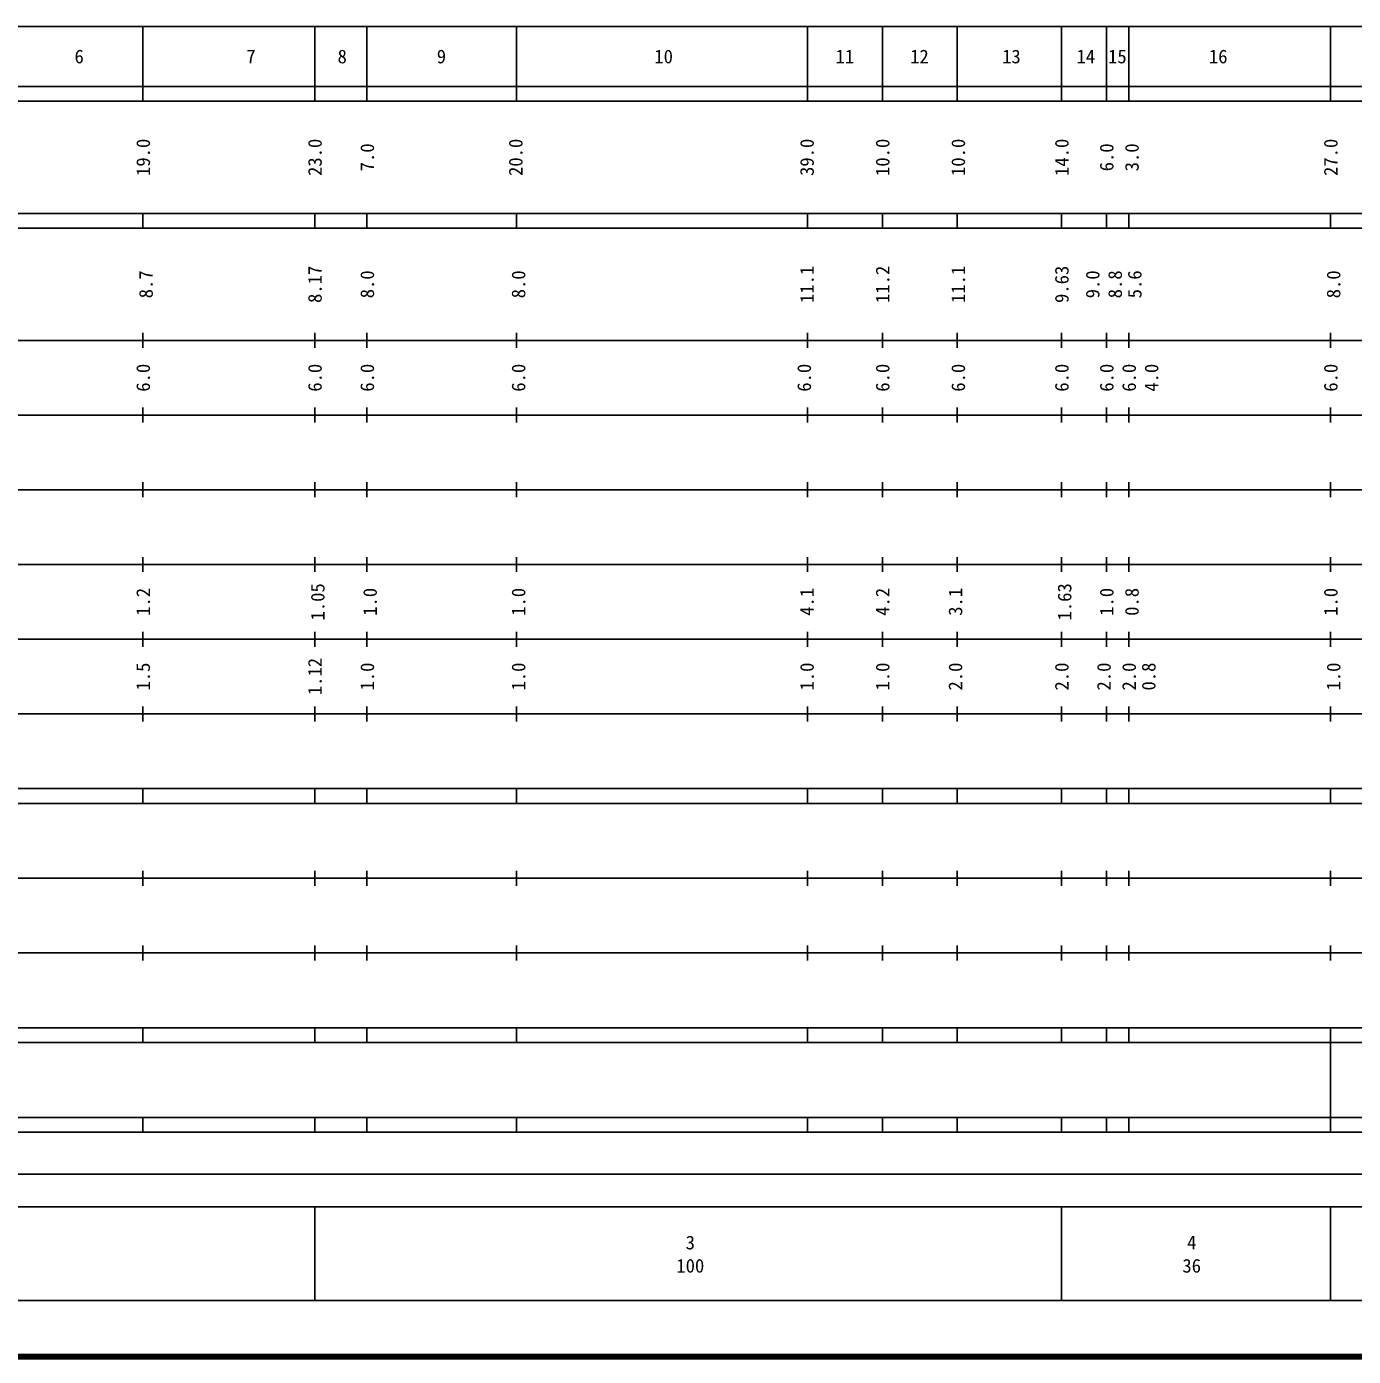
# Model space of a CAD drawing. Units: millimetres on the paper, enlarged 1000 times. Extents: x 40000 to 680000, y 20000 to 380000.
# Drawn here: x 229422 to 407074, y 20000 to 198000 of the extents above; entities that cross this region are included whole.
import ezdxf
from ezdxf.enums import TextEntityAlignment as Align

# ---------------------------------------------------------------- set-up
doc = ezdxf.new("R2010")
doc.units = ezdxf.units.MM
doc.header["$LTSCALE"] = 1000
doc.layers.add('M-TTL', color=2, linetype='Continuous', lineweight=140)
doc.layers.add('M-TTL-BAND', color=7, linetype='Continuous', lineweight=25)
doc.styles.add('ＭＳ ゴシック', font='')
doc.styles.get('ＭＳ ゴシック').set_extended_font_data('MS Gothic')

msp = doc.modelspace()

# ---------------------------------------------------------------- linework, layer by layer
at = {"layer": 'M-TTL'}
msp.add_line((40000, 20000), (680000, 20000), dxfattribs=at)
at = {"layer": 'M-TTL-BAND'}
for p, q in [((68000, 198000), (579000, 198000)), ((245000, 198000), (245000, 188000)), ((268000, 198000), (268000, 188000)), ((275000, 198000), (275000, 188000)), ((295000, 198000), (295000, 188000)), ((334000, 198000), (334000, 188000)), ((344000, 198000), (344000, 188000)), ((354000, 198000), (354000, 188000)), ((368000, 198000), (368000, 188000)), ((374000, 198000), (374000, 188000)), ((377000, 198000), (377000, 188000)), ((404000, 198000), (404000, 188000)), ((40000, 190000), (579000, 190000)), ((40000, 188000), (579000, 188000)), ((40000, 173000), (579000, 173000)), ((245000, 173000), (245000, 171000)), ((268000, 171000), (268000, 173000)), ((275000, 173000), (275000, 171000)), ((295000, 173000), (295000, 171000)), ((334000, 173000), (334000, 171000)), ((344000, 173000), (344000, 171000)), ((354000, 173000), (354000, 171000)), ((368000, 171000), (368000, 173000)), ((374000, 173000), (374000, 171000)), ((377000, 173000), (377000, 171000)), ((404000, 173000), (404000, 171000)), ((40000, 171000), (579000, 171000)), ((245000, 157000), (245000, 155000)), ((268000, 155000), (268000, 157000)), ((275000, 157000), (275000, 155000)), ((295000, 157000), (295000, 155000)), ((334000, 157000), (334000, 155000)), ((344000, 157000), (344000, 155000)), ((354000, 157000), (354000, 155000)), ((368000, 155000), (368000, 157000)), ((374000, 157000), (374000, 155000)), ((377000, 157000), (377000, 155000)), ((404000, 157000), (404000, 155000)), ((40000, 156000), (579000, 156000)), ((46000, 146000), (579000, 146000)), ((245000, 147000), (245000, 145000)), ((268000, 145000), (268000, 147000)), ((275000, 147000), (275000, 145000)), ((295000, 147000), (295000, 145000)), ((334000, 147000), (334000, 145000)), ((344000, 147000), (344000, 145000)), ((354000, 147000), (354000, 145000)), ((368000, 145000), (368000, 147000)), ((374000, 147000), (374000, 145000)), ((377000, 147000), (377000, 145000)), ((404000, 147000), (404000, 145000)), ((52000, 136000), (579000, 136000)), ((245000, 137000), (245000, 135000)), ((268000, 135000), (268000, 137000)), ((275000, 137000), (275000, 135000)), ((295000, 137000), (295000, 135000)), ((334000, 137000), (334000, 135000)), ((344000, 137000), (344000, 135000)), ((354000, 137000), (354000, 135000)), ((368000, 135000), (368000, 137000)), ((374000, 137000), (374000, 135000)), ((377000, 137000), (377000, 135000)), ((404000, 137000), (404000, 135000)), ((245000, 127000), (245000, 125000)), ((268000, 125000), (268000, 127000)), ((275000, 127000), (275000, 125000)), ((295000, 127000), (295000, 125000)), ((334000, 127000), (334000, 125000)), ((344000, 127000), (344000, 125000)), ((354000, 127000), (354000, 125000)), ((368000, 125000), (368000, 127000)), ((374000, 127000), (374000, 125000)), ((377000, 127000), (377000, 125000)), ((404000, 127000), (404000, 125000)), ((46000, 126000), (579000, 126000)), ((52000, 116000), (579000, 116000)), ((245000, 117000), (245000, 115000)), ((268000, 115000), (268000, 117000)), ((275000, 117000), (275000, 115000)), ((295000, 117000), (295000, 115000)), ((334000, 117000), (334000, 115000)), ((344000, 117000), (344000, 115000)), ((354000, 117000), (354000, 115000)), ((368000, 115000), (368000, 117000)), ((374000, 117000), (374000, 115000)), ((377000, 117000), (377000, 115000)), ((404000, 117000), (404000, 115000)), ((245000, 107000), (245000, 105000)), ((268000, 105000), (268000, 107000)), ((275000, 107000), (275000, 105000)), ((295000, 107000), (295000, 105000)), ((334000, 107000), (334000, 105000)), ((344000, 107000), (344000, 105000)), ((354000, 107000), (354000, 105000)), ((368000, 105000), (368000, 107000)), ((374000, 107000), (374000, 105000)), ((377000, 107000), (377000, 105000)), ((404000, 107000), (404000, 105000)), ((46000, 106000), (579000, 106000)), ((40000, 96000), (579000, 96000)), ((245000, 96000), (245000, 94000)), ((268000, 94000), (268000, 96000)), ((275000, 96000), (275000, 94000)), ((295000, 96000), (295000, 94000)), ((334000, 96000), (334000, 94000)), ((344000, 96000), (344000, 94000)), ((354000, 96000), (354000, 94000)), ((368000, 94000), (368000, 96000)), ((374000, 96000), (374000, 94000)), ((377000, 96000), (377000, 94000)), ((404000, 96000), (404000, 94000)), ((40000, 94000), (579000, 94000)), ((49000, 84000), (579000, 84000)), ((245000, 85000), (245000, 83000)), ((268000, 83000), (268000, 85000)), ((275000, 85000), (275000, 83000)), ((295000, 85000), (295000, 83000)), ((334000, 85000), (334000, 83000)), ((344000, 85000), (344000, 83000)), ((354000, 85000), (354000, 83000)), ((368000, 83000), (368000, 85000)), ((374000, 85000), (374000, 83000)), ((377000, 85000), (377000, 83000)), ((404000, 85000), (404000, 83000)), ((245000, 75000), (245000, 73000)), ((268000, 73000), (268000, 75000)), ((275000, 75000), (275000, 73000)), ((295000, 75000), (295000, 73000)), ((334000, 75000), (334000, 73000)), ((344000, 75000), (344000, 73000)), ((354000, 75000), (354000, 73000)), ((368000, 73000), (368000, 75000)), ((374000, 75000), (374000, 73000)), ((377000, 75000), (377000, 73000)), ((404000, 75000), (404000, 73000)), ((40000, 74000), (579000, 74000)), ((40000, 64000), (579000, 64000)), ((245000, 64000), (245000, 62000)), ((268000, 62000), (268000, 64000)), ((275000, 64000), (275000, 62000)), ((295000, 64000), (295000, 62000)), ((334000, 64000), (334000, 62000)), ((344000, 64000), (344000, 62000)), ((354000, 64000), (354000, 62000)), ((368000, 62000), (368000, 64000)), ((374000, 64000), (374000, 62000)), ((377000, 64000), (377000, 62000)), ((404000, 64000), (404000, 52000)), ((40000, 62000), (579000, 62000)), ((40000, 52000), (579000, 52000)), ((245000, 52000), (245000, 50000)), ((268000, 50000), (268000, 52000)), ((275000, 52000), (275000, 50000)), ((295000, 52000), (295000, 50000)), ((334000, 52000), (334000, 50000)), ((344000, 52000), (344000, 50000)), ((354000, 52000), (354000, 50000)), ((368000, 50000), (368000, 52000)), ((374000, 52000), (374000, 50000)), ((377000, 52000), (377000, 50000)), ((404000, 52000), (404000, 50000)), ((40000, 50000), (579000, 50000)), ((70805, 44406), (565903, 44406)), ((40000, 40000), (579000, 40000)), ((268000, 40000), (268000, 27500)), ((368000, 40000), (368000, 27500)), ((404000, 40000), (404000, 27500)), ((68000, 27500), (579000, 27500))]:
    msp.add_line(p, q, dxfattribs=at)

# ---------------------------------------------------------------- texts
at = {"layer": 'M-TTL-BAND', "style": 'ＭＳ ゴシック'}
for s, p in [('6', (236466, 194000)), ('7', (259467, 194000)), ('8', (271683, 194000)), ('9', (284968, 194000)), ('10', (314719, 194000)), ('11', (338970, 194000)), ('12', (348970, 194000)), ('13', (361284, 194000)), ('14', (371253, 194000)), ('15', (375471, 194000)), ('16', (388972, 194000)), ('3', (318288, 35238)), ('4', (385422, 35238)), ('100', (318288, 32131)), ('36', (385422, 32131))]:
    msp.add_text(s, height=1833, dxfattribs=at).set_placement(p, align=Align.MIDDLE_CENTER)
for s, p in [('19.0', (245029, 180500)), ('23.0', (268024, 180500)), ('7.0', (275030, 180500)), ('20.0', (294906, 180500)), ('39.0', (333907, 180500)), ('10.0', (344033, 180500)), ('10.0', (354158, 180500)), ('14.0', (368024, 180500)), ('6.0', (374034, 180500)), ('3.0', (377409, 180500)), ('27.0', (404035, 180500)), ('8.17', (268023, 163500)), ('11.1', (333907, 163500)), ('11.2', (344033, 163500)), ('11.1', (354158, 163500)), ('9.63', (368023, 163500)), ('8.7', (245404, 163500)), ('8.0', (275030, 163500)), ('8.0', (295281, 163500)), ('9.0', (372159, 163500)), ('8.8', (375159, 163500)), ('5.6', (377784, 163500)), ('8.0', (404410, 163500)), ('6.0', (245029, 151000)), ('6.0', (268023, 151000)), ('6.0', (275030, 151000)), ('6.0', (295281, 151000)), ('6.0', (333532, 151000)), ('6.0', (344033, 151000)), ('6.0', (354158, 151000)), ('6.0', (368023, 151000)), ('6.0', (374034, 151000)), ('6.0', (377034, 151000)), ('4.0', (380034, 151000)), ('6.0', (404035, 151000)), ('1.05', (268398, 121000)), ('1.63', (368398, 121000)), ('1.2', (245029, 121000)), ('1.0', (275405, 121000)), ('1.0', (295281, 121000)), ('4.1', (333907, 121000)), ('4.2', (344033, 121000)), ('3.1', (353783, 121000)), ('1.0', (374034, 121000)), ('0.8', (377409, 121000)), ('1.0', (404035, 121000)), ('1.5', (245029, 111000)), ('1.12', (268023, 111000)), ('1.0', (275030, 111000)), ('1.0', (295281, 111000)), ('1.0', (333907, 111000)), ('1.0', (344033, 111000)), ('2.0', (353783, 111000)), ('2.0', (368023, 111000)), ('2.0', (373659, 111000)), ('2.0', (377034, 111000)), ('0.8', (379659, 111000)), ('1.0', (404410, 111000))]:
    msp.add_text(s, height=1833, rotation=90, dxfattribs=at).set_placement(p, align=Align.MIDDLE_CENTER)

doc.saveas('drawing.dxf')
